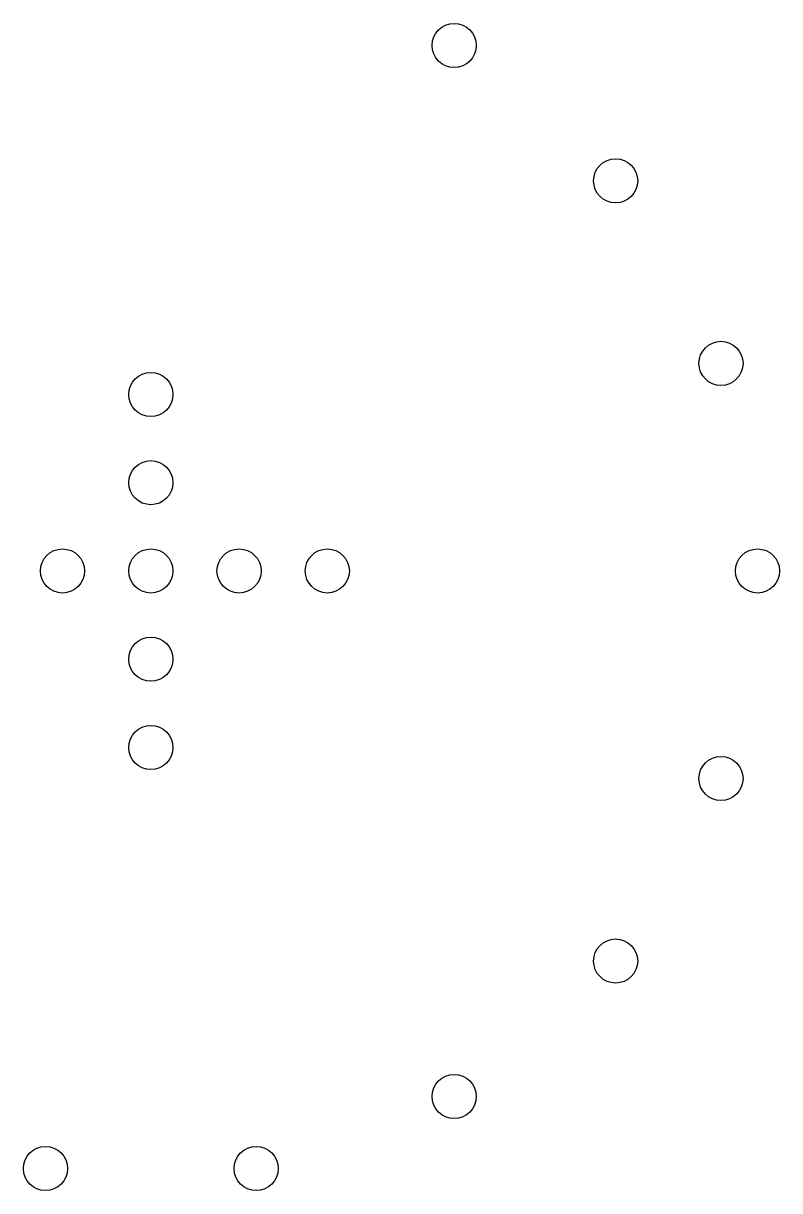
# Model space of a CAD drawing. Header units: millimetres. Extents: x -47.5 to 47.5, y -38.1 to 38.1.
# Drawn here: x -6.34 to -2.91, y 23.44 to 28.73 of the extents above; entities that cross this region are included whole.
import ezdxf

# ---------------------------------------------------------------- set-up
doc = ezdxf.new("R2010")
doc.units = ezdxf.units.MM
doc.header["$MEASUREMENT"] = 0
doc.layers.add('L1', color=7, linetype='Continuous')

msp = doc.modelspace()

# ---------------------------------------------------------------- linework, layer by layer
at = {"layer": 'L1'}
for centre in [(-4.3843, 28.6316), (-3.6527, 28.0177), (-3.1752, 27.1906), (-5.7593, 27.05), (-5.7593, 26.65), (-6.1593, 26.25), (-5.7593, 26.25), (-5.3593, 26.25), (-4.9593, 26.25), (-3.0093, 26.25), (-5.7593, 25.85), (-5.7593, 25.45), (-3.1752, 25.3094), (-3.6527, 24.4823), (-4.3843, 23.8684), (-6.2369, 23.5418), (-5.2818, 23.5418)]:
    msp.add_circle(centre, 0.1, dxfattribs=at)

doc.saveas('drawing.dxf')
